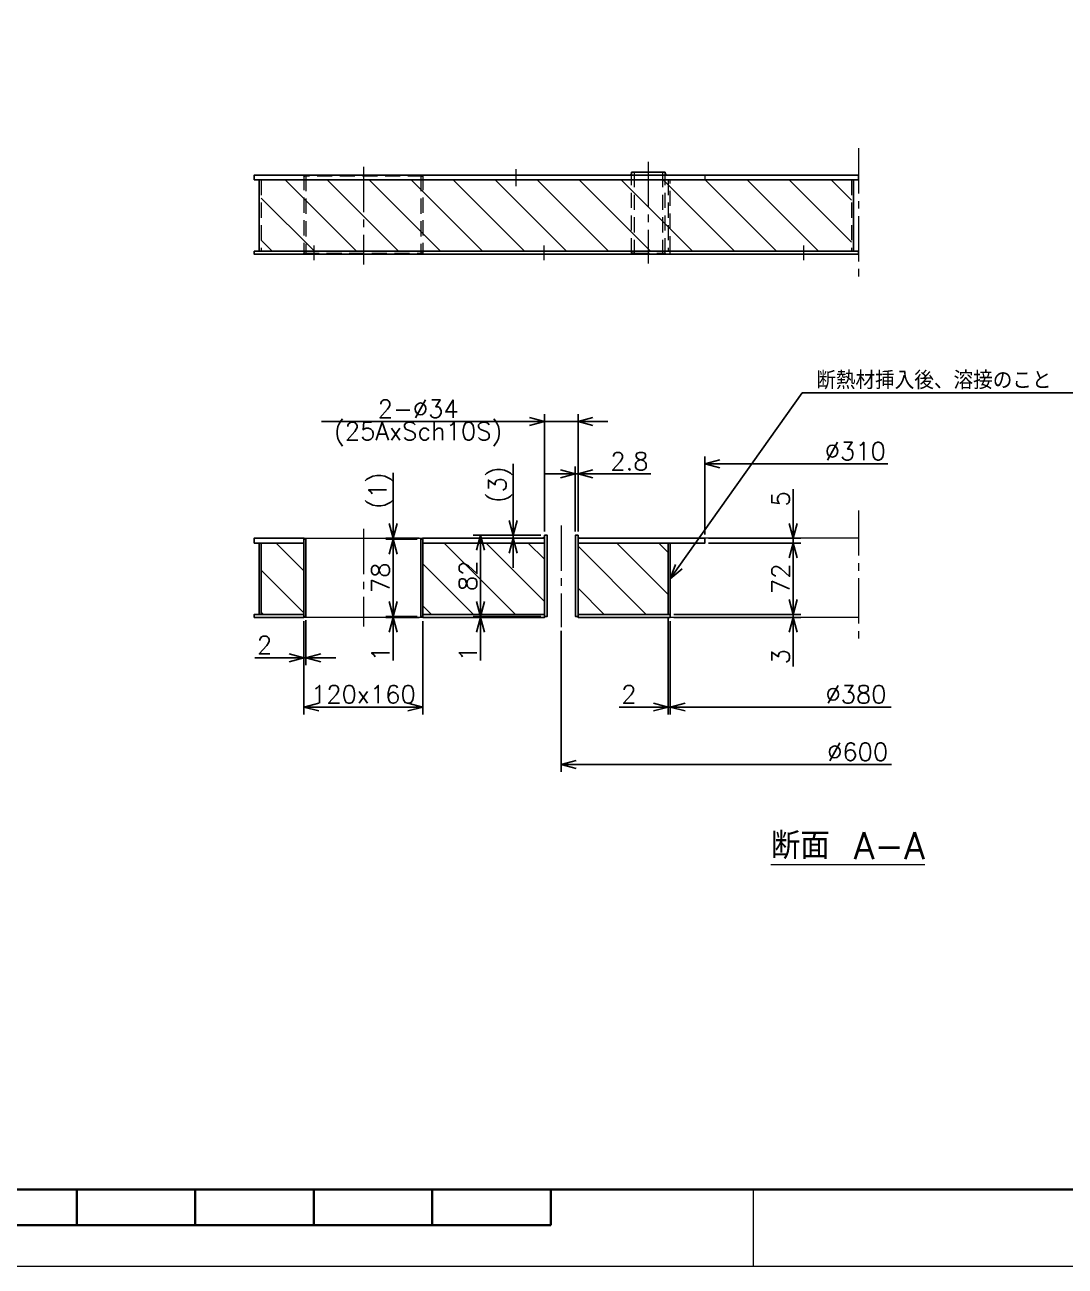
# Model space of a CAD drawing. Header units: millimetres. Extents: x 0 to 4969, y -29 to 3498.
# Drawn here: x 2630 to 3680, y 0 to 1254 of the extents above; entities that cross this region are included whole.
import ezdxf
from ezdxf import colors
from ezdxf.entities.mleader import LeaderData, LeaderLine
from ezdxf.math import Vec2, Vec3

# ---------------------------------------------------------------- set-up
doc = ezdxf.new("R2010")
doc.units = ezdxf.units.MM
doc.header["$LTSCALE"] = 2.4
doc.header["$PDMODE"] = 99
doc.header["$PDSIZE"] = 1
for name, pattern in [('CENTER2', [28.575, 19.05, -3.175, 3.175, -3.175]), ('HIDDEN', [9.525, 6.35, -3.175]), ('PHANTOM2', [31.75, 15.875, -3.175, 3.175, -3.175, 3.175, -3.175])]:
    doc.linetypes.add(name, pattern=pattern)
for name, color, linetype, lineweight in [('04_HIDDEN', 2, 'HIDDEN', 13), ('05_CENTER', 4, 'CENTER2', 13), ('06_PHANTOM', 2, 'PHANTOM2', 13), ('08_DIM', 3, 'Continuous', 13), ('90_FRAME', 5, 'Continuous', 35)]:
    doc.layers.add(name, color=color, linetype=linetype, lineweight=lineweight)
doc.layers.add('10_DRAFT', color=8, linetype='Continuous', lineweight=0, plot=False)
doc.layers.add('91_BLANK', color=5, linetype='Continuous', lineweight=0, plot=False)
doc.styles.add('KSS_TXT', font='txt.shx', dxfattribs={"bigfont": 'extfont2.shx'})
doc.styles.get("Standard").update_dxf_attribs({"font": 'txt.shx', "bigfont": 'extfont2.shx'})
doc.dimstyles.new('KSS_DIM', dxfattribs={"dimscale": 6, "dimtxt": 3, "dimasz": 2.5, "dimexe": 1.25, "dimexo": 0.625, "dimtad": 1, "dimdsep": 46, "dimtxsty": 'KSS_TXT', "dimblk": 'OPEN30', "dimcen": 0, "dimazin": 2, "dimtfac": 0.75, "dimtmove": 0, "dimatfit": 3, "dimldrblk": 'OPEN30', "dimfxl": 1.25, "dimtolj": 1, "dimarcsym": 0})

# ---------------------------------------------------------------- blocks, each defined once
blk = doc.blocks.new('_Open30')
at = {"color": 0, "linetype": 'ByBlock', "lineweight": -2}
for p, q in [((-1, 0.268), (0, 0)), ((0, 0), (-1, -0.268)), ((0, 0), (-1, 0))]:
    blk.add_line(p, q, dxfattribs=at)
blk = doc.blocks.new('*D146')
at = {"layer": '08_DIM', "color": 0, "lineweight": -2, "transparency": 16777216}
for p, q in [((3316.2, 739), (3316.2, 817.8)), ((3331.2, 810.3), (3500.8, 810.3))]:
    blk.add_line(p, q, dxfattribs=at)
at = {"layer": 'Defpoints', "color": 0, "transparency": 16777216}
for p in [(3471.2, 810.3), (3316.2, 735.2), (3471.2, 735.2)]:
    blk.add_point(p, dxfattribs=at)
at = {"layer": '08_DIM', "color": 0, "lineweight": -2, "transparency": 16777216, "xscale": 15, "yscale": 15, "zscale": 15, "rotation": 180}
blk.add_blockref('_Open30', (3316.2, 810.3), dxfattribs=at)
at = {"layer": '08_DIM', "color": 0, "transparency": 16777216, "insert": (3468.1, 823.1), "char_height": 18, "attachment_point": 5, "style": 'KSS_TXT'}
blk.add_mtext('\\A1;%%C310', dxfattribs=at)
blk = doc.blocks.new('_None')
blk = doc.blocks.new('*D147')
at = {"layer": '08_DIM', "color": 0, "lineweight": -2, "transparency": 16777216}
for p, q in [((3281.2, 651.5), (3281.2, 557.2)), ((3296.2, 564.7), (3504.4, 564.7))]:
    blk.add_line(p, q, dxfattribs=at)
at = {"layer": 'Defpoints', "color": 0, "transparency": 16777216}
for p in [(3281.2, 655.2), (3471.2, 655.2), (3471.2, 564.7)]:
    blk.add_point(p, dxfattribs=at)
at = {"layer": '08_DIM', "color": 0, "lineweight": -2, "transparency": 16777216, "xscale": 15, "yscale": 15, "zscale": 15, "rotation": 180}
blk.add_blockref('_Open30', (3281.2, 564.7), dxfattribs=at)
at = {"layer": '08_DIM', "color": 0, "transparency": 16777216, "insert": (3468.8, 577.5), "char_height": 18, "attachment_point": 5, "style": 'KSS_TXT'}
blk.add_mtext('\\A1;%%C380', dxfattribs=at)
blk = doc.blocks.new('*D148')
at = {"layer": '08_DIM', "color": 0, "lineweight": -2, "transparency": 16777216}
for p, q in [((3405.5, 673.2), (3405.5, 688.2)), ((3285, 658.2), (3413, 658.2)), ((3285, 655.2), (3413, 655.2)), ((3405.5, 658.2), (3405.5, 655.2)), ((3405.5, 640.2), (3405.5, 605.7))]:
    blk.add_line(p, q, dxfattribs=at)
at = {"layer": 'Defpoints', "color": 0, "transparency": 16777216}
for p in [(3281.2, 658.2), (3281.2, 655.2), (3405.5, 655.2)]:
    blk.add_point(p, dxfattribs=at)
at = {"layer": '08_DIM', "color": 0, "lineweight": -2, "transparency": 16777216, "xscale": 15, "yscale": 15, "zscale": 15}
for p, rotation in [((3405.5, 658.2), 270), ((3405.5, 655.2), 90)]:
    blk.add_blockref('_Open30', p, dxfattribs=dict(at, rotation=rotation))
at = {"layer": '08_DIM', "color": 0, "transparency": 16777216, "insert": (3392.7, 615.5), "char_height": 18, "attachment_point": 5, "rotation": 90, "style": 'KSS_TXT'}
blk.add_mtext('\\A1;3', dxfattribs=at)
blk = doc.blocks.new('*D149')
at = {"layer": '08_DIM', "color": 0, "lineweight": -2, "transparency": 16777216}
for p, q in [((3320, 730.2), (3413, 730.2)), ((3405.5, 673.2), (3405.5, 715.2)), ((3285, 658.2), (3413, 658.2))]:
    blk.add_line(p, q, dxfattribs=at)
at = {"layer": 'Defpoints', "color": 0, "transparency": 16777216}
for p in [(3316.2, 730.2), (3405.5, 730.2), (3281.2, 658.2)]:
    blk.add_point(p, dxfattribs=at)
at = {"layer": '08_DIM', "color": 0, "lineweight": -2, "transparency": 16777216, "xscale": 15, "yscale": 15, "zscale": 15}
for p, rotation in [((3405.5, 730.2), 90), ((3405.5, 658.2), 270)]:
    blk.add_blockref('_Open30', p, dxfattribs=dict(at, rotation=rotation))
at = {"layer": '08_DIM', "color": 0, "transparency": 16777216, "insert": (3392.7, 694.2), "char_height": 18, "attachment_point": 5, "rotation": 90, "style": 'KSS_TXT'}
blk.add_mtext('\\A1;72', dxfattribs=at)
blk = doc.blocks.new('*D150')
at = {"layer": '08_DIM', "color": 0, "lineweight": -2, "transparency": 16777216}
for p, q in [((3405.5, 750.2), (3405.5, 784.7)), ((3320, 735.2), (3413, 735.2)), ((3320, 730.2), (3413, 730.2)), ((3405.5, 730.2), (3405.5, 735.2)), ((3405.5, 715.2), (3405.5, 700.2))]:
    blk.add_line(p, q, dxfattribs=at)
at = {"layer": 'Defpoints', "color": 0, "transparency": 16777216}
for p in [(3316.2, 735.2), (3316.2, 730.2), (3405.5, 735.2)]:
    blk.add_point(p, dxfattribs=at)
at = {"layer": '08_DIM', "color": 0, "lineweight": -2, "transparency": 16777216, "xscale": 15, "yscale": 15, "zscale": 15}
for p, rotation in [((3405.5, 735.2), 270), ((3405.5, 730.2), 90)]:
    blk.add_blockref('_Open30', p, dxfattribs=dict(at, rotation=rotation))
at = {"layer": '08_DIM', "color": 0, "transparency": 16777216, "insert": (3392.7, 775), "char_height": 18, "attachment_point": 5, "rotation": 90, "style": 'KSS_TXT'}
blk.add_mtext('\\A1;5', dxfattribs=at)
blk = doc.blocks.new('*D151')
at = {"layer": '08_DIM', "color": 0, "lineweight": -2, "transparency": 16777216}
for p, q in [((3185.4, 742), (3185.4, 807.7)), ((3188.2, 742), (3188.2, 807.7)), ((3170.4, 800.2), (3155.4, 800.2)), ((3185.4, 800.2), (3188.2, 800.2)), ((3203.2, 800.2), (3261.7, 800.2))]:
    blk.add_line(p, q, dxfattribs=at)
at = {"layer": 'Defpoints', "color": 0, "transparency": 16777216}
for p in [(3188.2, 800.2), (3185.4, 738.2), (3188.2, 738.2)]:
    blk.add_point(p, dxfattribs=at)
at = {"layer": '08_DIM', "color": 0, "lineweight": -2, "transparency": 16777216, "xscale": 15, "yscale": 15, "zscale": 15}
blk.add_blockref('_Open30', (3185.4, 800.2), dxfattribs=at)
at = {"layer": '08_DIM', "color": 0, "lineweight": -2, "transparency": 16777216, "xscale": 15, "yscale": 15, "zscale": 15, "rotation": 180}
blk.add_blockref('_Open30', (3188.2, 800.2), dxfattribs=at)
at = {"layer": '08_DIM', "color": 0, "transparency": 16777216, "insert": (3240, 812.9), "char_height": 18, "attachment_point": 5, "style": 'KSS_TXT'}
blk.add_mtext('\\A1;2.8', dxfattribs=at)
blk = doc.blocks.new('*D152')
at = {"layer": '08_DIM', "color": 0, "lineweight": -2, "transparency": 16777216}
for p, q in [((3139.2, 853), (2929.1, 853)), ((3154.2, 742), (3154.2, 860.5)), ((3188.2, 853), (3154.2, 853)), ((3188.2, 742), (3188.2, 860.5)), ((3203.2, 853), (3218.2, 853))]:
    blk.add_line(p, q, dxfattribs=at)
at = {"layer": 'Defpoints', "color": 0, "transparency": 16777216}
for p in [(3154.2, 853), (3154.2, 738.2), (3188.2, 738.2)]:
    blk.add_point(p, dxfattribs=at)
at = {"layer": '08_DIM', "color": 0, "lineweight": -2, "transparency": 16777216, "xscale": 15, "yscale": 15, "zscale": 15}
blk.add_blockref('_Open30', (3154.2, 853), dxfattribs=at)
at = {"layer": '08_DIM', "color": 0, "lineweight": -2, "transparency": 16777216, "xscale": 15, "yscale": 15, "zscale": 15, "rotation": 180}
blk.add_blockref('_Open30', (3188.2, 853), dxfattribs=at)
at = {"layer": '08_DIM', "color": 0, "transparency": 16777216, "char_height": 18, "attachment_point": 5, "style": 'KSS_TXT'}
for s, insert in [('\\A1;2-%%C34', (3026.7, 865.8)), ('\\A1;(25AxSch10S)', (3026.7, 840.3))]:
    blk.add_mtext(s, dxfattribs=dict(at, insert=insert))
blk = doc.blocks.new('*D153')
at = {"layer": '08_DIM', "color": 0, "lineweight": -2, "transparency": 16777216}
for p, q in [((3150.5, 738.2), (3082.2, 738.2)), ((3089.7, 723.2), (3089.7, 671.2)), ((3150.5, 656.2), (3082.2, 656.2))]:
    blk.add_line(p, q, dxfattribs=at)
at = {"layer": 'Defpoints', "color": 0, "transparency": 16777216}
for p in [(3154.2, 738.2), (3089.7, 656.2), (3154.2, 656.2)]:
    blk.add_point(p, dxfattribs=at)
at = {"layer": '08_DIM', "color": 0, "lineweight": -2, "transparency": 16777216, "xscale": 15, "yscale": 15, "zscale": 15}
for p, rotation in [((3089.7, 738.2), 90), ((3089.7, 656.2), 270)]:
    blk.add_blockref('_Open30', p, dxfattribs=dict(at, rotation=rotation))
at = {"layer": '08_DIM', "color": 0, "transparency": 16777216, "insert": (3077, 697.2), "char_height": 18, "attachment_point": 5, "rotation": 90, "style": 'KSS_TXT'}
blk.add_mtext('\\A1;82', dxfattribs=at)
blk = doc.blocks.new('*D154')
at = {"layer": '08_DIM', "color": 0, "lineweight": -2, "transparency": 16777216}
for p, q in [((3089.7, 671.2), (3089.7, 686.2)), ((3150.5, 656.2), (3082.2, 656.2)), ((3150.5, 655.2), (3082.2, 655.2)), ((3089.7, 656.2), (3089.7, 655.2)), ((3089.7, 640.2), (3089.7, 611.7))]:
    blk.add_line(p, q, dxfattribs=at)
at = {"layer": 'Defpoints', "color": 0, "transparency": 16777216}
for p in [(3089.7, 655.2), (3154.2, 656.2), (3154.2, 655.2)]:
    blk.add_point(p, dxfattribs=at)
at = {"layer": '08_DIM', "color": 0, "lineweight": -2, "transparency": 16777216, "xscale": 15, "yscale": 15, "zscale": 15}
for p, rotation in [((3089.7, 656.2), 270), ((3089.7, 655.2), 90)]:
    blk.add_blockref('_Open30', p, dxfattribs=dict(at, rotation=rotation))
at = {"layer": '08_DIM', "color": 0, "transparency": 16777216, "insert": (3077, 618.5), "char_height": 18, "attachment_point": 5, "rotation": 90, "style": 'KSS_TXT'}
blk.add_mtext('\\A1;1', dxfattribs=at)
blk = doc.blocks.new('*D155')
at = {"layer": '08_DIM', "color": 0, "lineweight": -2, "transparency": 16777216}
for p, q in [((3001.5, 750.2), (3001.5, 801.2)), ((3027.6, 735.2), (2994, 735.2)), ((3025.6, 734.2), (2994, 734.2)), ((3001.5, 734.2), (3001.5, 735.2)), ((3001.5, 719.2), (3001.5, 704.2))]:
    blk.add_line(p, q, dxfattribs=at)
at = {"layer": 'Defpoints', "color": 0, "transparency": 16777216}
for p in [(3001.5, 735.2), (3029.4, 734.2), (3031.4, 735.2)]:
    blk.add_point(p, dxfattribs=at)
at = {"layer": '08_DIM', "color": 0, "lineweight": -2, "transparency": 16777216, "xscale": 15, "yscale": 15, "zscale": 15}
for p, rotation in [((3001.5, 735.2), 270), ((3001.5, 734.2), 90)]:
    blk.add_blockref('_Open30', p, dxfattribs=dict(at, rotation=rotation))
at = {"layer": '08_DIM', "color": 0, "transparency": 16777216, "insert": (2988.7, 783.2), "char_height": 18, "attachment_point": 5, "rotation": 90, "style": 'KSS_TXT'}
blk.add_mtext('\\A1;(1)', dxfattribs=at)
blk = doc.blocks.new('*D156')
at = {"layer": '08_DIM', "color": 0, "lineweight": -2, "transparency": 16777216}
for p, q in [((3025.6, 734.2), (2994, 734.2)), ((3001.5, 719.2), (3001.5, 671.2)), ((3025.6, 656.2), (2994, 656.2))]:
    blk.add_line(p, q, dxfattribs=at)
at = {"layer": 'Defpoints', "color": 0, "transparency": 16777216}
for p in [(3029.4, 734.2), (3001.5, 656.2), (3029.4, 656.2)]:
    blk.add_point(p, dxfattribs=at)
at = {"layer": '08_DIM', "color": 0, "lineweight": -2, "transparency": 16777216, "xscale": 15, "yscale": 15, "zscale": 15}
for p, rotation in [((3001.5, 734.2), 90), ((3001.5, 656.2), 270)]:
    blk.add_blockref('_Open30', p, dxfattribs=dict(at, rotation=rotation))
at = {"layer": '08_DIM', "color": 0, "transparency": 16777216, "insert": (2988.7, 695.2), "char_height": 18, "attachment_point": 5, "rotation": 90, "style": 'KSS_TXT'}
blk.add_mtext('\\A1;78', dxfattribs=at)
blk = doc.blocks.new('*D157')
at = {"layer": '08_DIM', "color": 0, "lineweight": -2, "transparency": 16777216}
for p, q in [((3001.5, 671.2), (3001.5, 686.2)), ((3025.6, 656.2), (2994, 656.2)), ((3027.6, 655.2), (2994, 655.2)), ((3001.5, 656.2), (3001.5, 655.2)), ((3001.5, 640.2), (3001.5, 611.7))]:
    blk.add_line(p, q, dxfattribs=at)
at = {"layer": 'Defpoints', "color": 0, "transparency": 16777216}
for p in [(3001.5, 655.2), (3029.4, 656.2), (3031.4, 655.2)]:
    blk.add_point(p, dxfattribs=at)
at = {"layer": '08_DIM', "color": 0, "lineweight": -2, "transparency": 16777216, "xscale": 15, "yscale": 15, "zscale": 15}
for p, rotation in [((3001.5, 656.2), 270), ((3001.5, 655.2), 90)]:
    blk.add_blockref('_Open30', p, dxfattribs=dict(at, rotation=rotation))
at = {"layer": '08_DIM', "color": 0, "transparency": 16777216, "insert": (2988.7, 618.5), "char_height": 18, "attachment_point": 5, "rotation": 90, "style": 'KSS_TXT'}
blk.add_mtext('\\A1;1', dxfattribs=at)
blk = doc.blocks.new('*D158')
at = {"layer": '08_DIM', "color": 0, "lineweight": -2, "transparency": 16777216}
for p, q in [((2913.4, 652.5), (2913.4, 607)), ((2911.4, 651.5), (2911.4, 607)), ((2896.4, 614.5), (2861.9, 614.5)), ((2913.4, 614.5), (2911.4, 614.5)), ((2928.4, 614.5), (2943.4, 614.5))]:
    blk.add_line(p, q, dxfattribs=at)
at = {"layer": 'Defpoints', "color": 0, "transparency": 16777216}
for p in [(2911.4, 655.2), (2913.4, 656.2), (2911.4, 614.5)]:
    blk.add_point(p, dxfattribs=at)
at = {"layer": '08_DIM', "color": 0, "lineweight": -2, "transparency": 16777216, "xscale": 15, "yscale": 15, "zscale": 15}
blk.add_blockref('_Open30', (2911.4, 614.5), dxfattribs=at)
at = {"layer": '08_DIM', "color": 0, "lineweight": -2, "transparency": 16777216, "xscale": 15, "yscale": 15, "zscale": 15, "rotation": 180}
blk.add_blockref('_Open30', (2913.4, 614.5), dxfattribs=at)
at = {"layer": '08_DIM', "color": 0, "transparency": 16777216, "insert": (2871.6, 627.3), "char_height": 18, "attachment_point": 5, "style": 'KSS_TXT'}
blk.add_mtext('\\A1;2', dxfattribs=at)
blk = doc.blocks.new('*D159')
at = {"layer": '08_DIM', "color": 0, "lineweight": -2, "transparency": 16777216}
for p, q in [((2911.4, 651.5), (2911.4, 557.2)), ((3031.4, 651.5), (3031.4, 557.2)), ((2926.4, 564.7), (3016.4, 564.7))]:
    blk.add_line(p, q, dxfattribs=at)
at = {"layer": 'Defpoints', "color": 0, "transparency": 16777216}
for p in [(2911.4, 655.2), (3031.4, 655.2), (3031.4, 564.7)]:
    blk.add_point(p, dxfattribs=at)
at = {"layer": '08_DIM', "color": 0, "lineweight": -2, "transparency": 16777216, "xscale": 15, "yscale": 15, "zscale": 15, "rotation": 180}
blk.add_blockref('_Open30', (2911.4, 564.7), dxfattribs=at)
at = {"layer": '08_DIM', "color": 0, "lineweight": -2, "transparency": 16777216, "xscale": 15, "yscale": 15, "zscale": 15}
blk.add_blockref('_Open30', (3031.4, 564.7), dxfattribs=at)
at = {"layer": '08_DIM', "color": 0, "transparency": 16777216, "insert": (2971.4, 577.5), "char_height": 18, "attachment_point": 5, "style": 'KSS_TXT'}
blk.add_mtext('\\A1;120x160', dxfattribs=at)
blk = doc.blocks.new('*D179')
at = {"layer": '08_DIM', "color": 0, "lineweight": -2, "transparency": 16777216}
for p, q in [((3122.5, 753.2), (3122.5, 810.2)), ((3150.5, 738.2), (3115, 738.2)), ((3150.5, 735.2), (3115, 735.2)), ((3122.5, 735.2), (3122.5, 738.2)), ((3122.5, 720.2), (3122.5, 705.2))]:
    blk.add_line(p, q, dxfattribs=at)
at = {"layer": 'Defpoints', "color": 0, "transparency": 16777216}
for p in [(3122.5, 738.2), (3154.2, 738.2), (3154.2, 735.2)]:
    blk.add_point(p, dxfattribs=at)
at = {"layer": '08_DIM', "color": 0, "lineweight": -2, "transparency": 16777216, "xscale": 15, "yscale": 15, "zscale": 15}
for p, rotation in [((3122.5, 738.2), 270), ((3122.5, 735.2), 90)]:
    blk.add_blockref('_Open30', p, dxfattribs=dict(at, rotation=rotation))
at = {"layer": '08_DIM', "color": 0, "transparency": 16777216, "insert": (3109.7, 789.2), "char_height": 18, "attachment_point": 5, "rotation": 90, "style": 'KSS_TXT'}
blk.add_mtext('\\A1;(3)', dxfattribs=at)
blk = doc.blocks.new('*D180')
at = {"layer": '08_DIM', "color": 0, "lineweight": -2, "transparency": 16777216}
for p, q in [((3279.2, 654.5), (3279.2, 557.2)), ((3281.2, 651.5), (3281.2, 557.2)), ((3264.2, 564.7), (3229.7, 564.7)), ((3281.2, 564.7), (3279.2, 564.7)), ((3296.2, 564.7), (3311.2, 564.7))]:
    blk.add_line(p, q, dxfattribs=at)
at = {"layer": 'Defpoints', "color": 0, "transparency": 16777216}
for p in [(3279.2, 658.2), (3281.2, 655.2), (3279.2, 564.7)]:
    blk.add_point(p, dxfattribs=at)
at = {"layer": '08_DIM', "color": 0, "lineweight": -2, "transparency": 16777216, "xscale": 15, "yscale": 15, "zscale": 15}
blk.add_blockref('_Open30', (3279.2, 564.7), dxfattribs=at)
at = {"layer": '08_DIM', "color": 0, "lineweight": -2, "transparency": 16777216, "xscale": 15, "yscale": 15, "zscale": 15, "rotation": 180}
blk.add_blockref('_Open30', (3281.2, 564.7), dxfattribs=at)
at = {"layer": '08_DIM', "color": 0, "transparency": 16777216, "insert": (3239.5, 577.5), "char_height": 18, "attachment_point": 5, "style": 'KSS_TXT'}
blk.add_mtext('\\A1;2', dxfattribs=at)
blk = doc.blocks.new('*D196')
at = {"layer": '08_DIM', "color": 0, "lineweight": -2, "transparency": 16777216}
for p, q in [((3171.2, 641.7), (3171.2, 499.2)), ((3186.2, 506.7), (3504.7, 506.7))]:
    blk.add_line(p, q, dxfattribs=at)
at = {"layer": 'Defpoints', "color": 0, "transparency": 16777216}
for p in [(3171.2, 645.4), (3471.2, 627.1), (3471.2, 506.7)]:
    blk.add_point(p, dxfattribs=at)
at = {"layer": '08_DIM', "color": 0, "lineweight": -2, "transparency": 16777216, "xscale": 15, "yscale": 15, "zscale": 15, "rotation": 180}
blk.add_blockref('_Open30', (3171.2, 506.7), dxfattribs=at)
at = {"layer": '08_DIM', "color": 0, "transparency": 16777216, "insert": (3470.5, 519.4), "char_height": 18, "attachment_point": 5, "style": 'KSS_TXT'}
blk.add_mtext('\\A1;%%C600', dxfattribs=at)

msp = doc.modelspace()

# ---------------------------------------------------------------- hatches: boundary and pattern name
h = msp.add_hatch()
h.set_pattern_fill('_USER', color=3, scale=30, angle=-45, pattern_type=0)
h.set_pattern_definition([(315, (412.294, 24662.85), (21.213203, 21.213203), [])])
h.paths.add_polyline_path([(3464.2196, 1096.9824), (3464.2196, 1024.9824), (2868.2182, 1024.9824), (2868.2182, 1096.9824)])
h = msp.add_hatch()
h.set_pattern_fill('_USER', color=3, scale=30, angle=135, pattern_type=0)
h.set_pattern_definition([(135, (-21105.187, -1034.165), (-21.213203, -21.213203), [])])
h.paths.add_polyline_path([(2911.3635, 730.2284), (2868.2182, 730.2284), (2868.2182, 658.2284), (2911.3635, 658.2284)])
h.paths.add_polyline_path([(3154.2196, 730.2284), (3031.3635, 730.2284), (3031.3635, 658.2284), (3154.2196, 658.2284)])
h = msp.add_hatch()
h.set_pattern_fill('_USER', color=3, scale=30, angle=135, pattern_type=0)
h.set_pattern_definition([(135, (1535.86, -13106.307), (-21.213203, -21.213203), [])])
h.paths.add_polyline_path([(3279.2196, 730.2284), (3188.2196, 730.2284), (3188.2196, 658.2284), (3279.2196, 658.2284), (3279.2196, 658.2284), (3279.2196, 658.2284)])

# ---------------------------------------------------------------- linework, layer by layer
at = {"color": 0}
for p, q in [((3276.0886, 1104.9824), (3242.0886, 1104.9824)), ((3242.0886, 1104.9824), (3242.0886, 1101.9824)), ((3276.0886, 1101.9824), (3276.0886, 1104.9824)), ((2866.2182, 1024.9824), (2866.2182, 1096.9824)), ((3242.0886, 1021.9824), (3242.0886, 1024.9824)), ((2866.2182, 658.2284), (2866.2182, 730.2284)), ((2868.2182, 730.2284), (2868.2182, 658.2284)), ((2911.3635, 735.2284), (2911.3635, 655.2284)), ((2911.3635, 734.2284), (2913.3635, 734.2284)), ((2913.3635, 734.2284), (2913.3635, 656.2284)), ((3031.3635, 734.2284), (3029.3635, 734.2284)), ((3029.3635, 734.2284), (3029.3635, 656.2284)), ((3031.3635, 735.2284), (3031.3635, 655.2284)), ((3279.2196, 730.2284), (3279.2196, 658.2284)), ((3281.2196, 658.2284), (3281.2196, 730.2284)), ((2911.3635, 656.2284), (2913.3635, 656.2284)), ((3029.3635, 656.2284), (3031.3635, 656.2284)), ((3154.2197, 655.2284), (3154.2197, 658.2284)), ((3188.2197, 655.2284), (3188.2197, 658.2284))]:
    msp.add_line(p, q, dxfattribs=at)
msp.add_line((3466.2196, 1024.9824), (3466.2196, 1096.9824))
at = {"color": 3}
for points in [[(3242.0886, 1101.9824), (3242.0886, 1103.4824), (3242.0886, 1103.4824), (3240.5886, 1101.9824)], [(3276.0886, 1101.9824), (3276.0886, 1103.4824), (3276.0886, 1103.4824), (3277.5886, 1101.9824)], [(2911.3635, 1100.9824), (2912.3635, 1100.9824), (2912.3635, 1100.9824), (2911.3635, 1101.9824)], [(3031.3635, 1100.9824), (3030.3635, 1100.9824), (3030.3635, 1100.9824), (3031.3635, 1101.9824)], [(2911.3635, 1022.9824), (2912.3635, 1022.9824), (2912.3635, 1022.9824), (2911.3635, 1021.9824)], [(3031.3635, 1022.9824), (3030.3635, 1022.9824), (3030.3635, 1022.9824), (3031.3635, 1021.9824)], [(3242.0886, 1022.9824), (3243.0886, 1022.9824), (3243.0886, 1022.9824), (3242.0886, 1021.9824)], [(3276.0886, 1022.9824), (3275.0886, 1022.9824), (3275.0886, 1022.9824), (3276.0886, 1021.9824)], [(2911.3635, 734.2284), (2912.3635, 734.2284), (2912.3635, 734.2284), (2911.3635, 735.2284)], [(3031.3635, 734.2284), (3030.3635, 734.2284), (3030.3635, 734.2284), (3031.3635, 735.2284)], [(3154.2196, 735.2284), (3154.2196, 736.7284), (3154.2196, 736.7284), (3152.7196, 735.2284)], [(3188.2196, 735.2284), (3188.2196, 736.7284), (3188.2196, 736.7284), (3189.7196, 735.2284)], [(2911.3635, 656.2284), (2912.3635, 656.2284), (2912.3635, 656.2284), (2911.3635, 655.2284)], [(3031.3635, 656.2284), (3030.3635, 656.2284), (3030.3635, 656.2284), (3031.3635, 655.2284)], [(3154.2197, 656.2284), (3155.2197, 656.2284), (3155.2197, 656.2284), (3154.2197, 655.2284)], [(3188.2197, 656.2284), (3187.2197, 656.2284), (3187.2197, 656.2284), (3188.2197, 655.2284)]]:
    msp.add_lwpolyline(points, close=True, dxfattribs=at)
at = {"color": 0}
for points in [[(2861.2182, 1096.9824), (3471.2196, 1096.9824), (3471.2196, 1101.9824), (2861.2182, 1101.9824)], [(2861.2182, 1024.9824), (3471.2196, 1024.9824), (3471.2196, 1021.9824), (2861.2182, 1021.9824)], [(3154.2197, 738.2284), (3157.0197, 738.2284), (3157.0197, 656.2284), (3154.2197, 656.2284)], [(3188.2197, 738.2284), (3185.4197, 738.2284), (3185.4197, 656.2284), (3188.2197, 656.2284)]]:
    msp.add_lwpolyline(points, close=True, dxfattribs=at)
for points in [[(2911.3635, 735.2284), (2861.2182, 735.2284), (2861.2182, 730.2284), (2911.3635, 730.2284)], [(3154.2197, 735.2284), (3031.3635, 735.2284)], [(3031.3635, 730.2284), (3154.2197, 730.2284)], [(3188.2197, 730.2284), (3316.2196, 730.2284), (3316.2196, 735.2284), (3188.2196, 735.2284)], [(2911.3635, 655.2284), (2861.2182, 655.2284), (2861.2182, 658.2284), (2911.3635, 658.2284)], [(3031.3635, 658.2284), (3154.2197, 658.2284)], [(3154.2197, 655.2284), (3031.3635, 655.2284)], [(3185.4196, 658.2284), (3185.4197, 658.2284)], [(3188.2197, 658.2284), (3281.2196, 658.2284), (3281.2196, 655.2284), (3188.2197, 655.2284)]]:
    msp.add_lwpolyline(points, dxfattribs=at)
at = {"layer": '04_HIDDEN'}
for p, q in [((2868.2182, 1096.9824), (2868.2182, 1024.9824)), ((2911.3635, 1101.9824), (2911.3635, 1021.9824)), ((3031.3635, 1100.9824), (2911.3635, 1100.9824)), ((2913.3635, 1100.9824), (2913.3635, 1022.9824)), ((3029.3635, 1100.9824), (3029.3635, 1022.9824)), ((3031.3635, 1101.9824), (3031.3635, 1021.9824)), ((3279.2196, 1096.9824), (3279.2196, 1024.9824)), ((3279.2196, 1096.9824), (3279.2196, 1024.9824)), ((3281.2196, 1024.9824), (3281.2196, 1096.9824)), ((3281.2196, 1024.9824), (3281.2196, 1096.9824)), ((3464.2196, 1096.9824), (3464.2196, 1024.9824)), ((2911.3635, 1022.9824), (3031.3635, 1022.9824)), ((3244.8886, 1022.9824), (3273.2886, 1022.9824))]:
    msp.add_line(p, q, dxfattribs=at)
for points in [[(3242.0886, 1104.9824), (3244.8886, 1104.9824), (3244.8886, 1022.9824), (3242.0886, 1022.9824)], [(3276.0886, 1104.9824), (3273.2886, 1104.9824), (3273.2886, 1022.9824), (3276.0886, 1022.9824)]]:
    msp.add_lwpolyline(points, close=True, dxfattribs=at)
at = {"layer": '05_CENTER'}
for p, q in [((3471.2196, 1129.054), (3471.2196, 992.8897)), ((2971.3635, 1110.2776), (2971.3635, 1011.6872)), ((3125.3662, 1107.9114), (3125.3662, 1090.8511)), ((3259.0886, 1115.3126), (3259.0886, 1012.6861)), ((2921.2935, 1030.7916), (2921.2935, 1016.0884)), ((3153.7196, 1030.7916), (3153.7196, 1016.0884)), ((3415.8757, 1030.7916), (3415.8757, 1016.0884)), ((3471.2196, 763.3106), (3471.2196, 627.1463)), ((2971.3635, 744.5236), (2971.3635, 645.9332)), ((3171.2196, 748.0417), (3171.2196, 645.4152))]:
    msp.add_line(p, q, dxfattribs=at)
at = {"layer": '06_PHANTOM'}
for p, q in [((3316.2196, 1101.9824), (3316.2196, 1096.9824)), ((3471.2196, 1101.9824), (3471.2196, 1096.9824)), ((3281.2196, 1021.9824), (3281.2196, 1024.9824)), ((3471.2196, 1021.9824), (3471.2196, 1024.9824))]:
    msp.add_line(p, q, dxfattribs=at)
at = {"layer": '10_DRAFT'}
for p, q in [((3471.2196, 735.2284), (3316.2196, 735.2284)), ((3471.2196, 655.2284), (3281.2196, 655.2284))]:
    msp.add_line(p, q, dxfattribs=at)
for points in [[(2911.3635, 735.2284), (3031.3635, 735.2284)], [(3031.3635, 655.2284), (2911.3635, 655.2284)]]:
    msp.add_lwpolyline(points, dxfattribs=at)
at = {"layer": '90_FRAME'}
for p, q in [((2681.9031, 41.5293), (2681.9031, 77.4239)), ((2801.5516, 41.5293), (2801.5516, 77.4239)), ((2921.2002, 41.5293), (2921.2002, 77.4239)), ((3040.8488, 41.5293), (3040.8488, 77.4239)), ((3160.4974, 41.5293), (3160.4974, 77.4239)), ((1964.0116, 41.5293), (3160.4974, 41.5293))]:
    msp.add_line(p, q, dxfattribs=at)
at = {"layer": '90_FRAME', "color": 4, "lineweight": 13}
msp.add_line((3365.4554, 0), (3365.4554, 77.4239), dxfattribs=at)
at = {"layer": '90_FRAME'}
msp.add_lwpolyline([(233.0754, 77.4239), (4891.4336, 77.4239), (4891.4336, 3407.7472), (233.0754, 3407.7472)], close=True, dxfattribs=at)
at = {"layer": '91_BLANK'}
msp.add_lwpolyline([(0, 0), (4969.2052, 0), (4969.2052, 3497.5188), (0, 3497.5188)], close=True, dxfattribs=at)

# ---------------------------------------------------------------- texts
at = {"layer": '08_DIM'}
msp.add_text('%%u断面 A-A', height=27, dxfattribs=at).set_placement((3382.9461, 411.1936))

# ---------------------------------------------------------------- dimensions: what is measured, and where the dimension line sits
dim = msp.add_linear_dim(base=(3154.2197, 853.0376), p1=(3188.2197, 738.2284), p2=(3154.2197, 738.2284), text='2-%%C<>', dimstyle='KSS_DIM', override={"dimpost": '\\X(25AxSch10S)'}, dxfattribs=at)
dim.commit()
dim.dimension.update_dxf_attribs({"geometry": '*D152', "text_midpoint": (3026.6572, 865.7876)})
for base, p1, p2, picture, middle in [((3471.2196, 810.311), (3316.2196, 735.2284), (3471.2196, 735.2284), '*D146', (3468.144, 810.311)), ((3471.2196, 564.7161), (3281.2196, 655.2284), (3471.2196, 655.2284), '*D147', (3468.8222, 564.7161)), ((3471.2196, 506.6885), (3171.2196, 645.4152), (3471.2196, 627.1463), '*D196', (3470.4746, 506.6885))]:
    dim = msp.add_linear_dim(base=base, p1=p1, p2=p2, dimstyle='KSS_DIM', override={"dimlfac": 2, "dimpost": '%%C<>', "dimblk2": 'None', "dimse2": 1, "dimsd2": 1}, dxfattribs=at)
    dim.commit()
    dim.dimension.update_dxf_attribs({"geometry": picture, "text_midpoint": middle, "dimtype": 160})
for base, p1, p2, angle, picture, middle in [((3188.2195, 800.1517), (3185.4195, 738.2284), (3188.2195, 738.2284), 180, '*D151', (3239.9695, 812.9017)), ((3405.4545, 735.2284), (3316.2196, 730.2284), (3316.2196, 735.2284), 90, '*D150', (3392.692, 774.9784)), ((3001.4741, 656.2284), (3029.3635, 734.2284), (3029.3635, 656.2284), 90, '*D156', (2988.7241, 695.2284)), ((3089.7134, 656.2284), (3154.2197, 738.2284), (3154.2197, 656.2284), 90, '*D153', (3076.9634, 697.2284)), ((3405.4545, 730.2284), (3281.2196, 658.2284), (3316.2196, 730.2284), 90, '*D149', (3392.7045, 694.2284)), ((3001.4741, 655.2284), (3029.3635, 656.2284), (3031.3635, 655.2284), 90, '*D157', (2988.7241, 618.4784)), ((3089.7134, 655.2284), (3154.2197, 656.2284), (3154.2197, 655.2284), 90, '*D154', (3076.9634, 618.4784)), ((3405.4545, 655.2284), (3281.2196, 658.2284), (3281.2196, 655.2284), 90, '*D148', (3392.7045, 615.4784))]:
    dim = msp.add_linear_dim(base=base, p1=p1, p2=p2, angle=angle, dimstyle='KSS_DIM', dxfattribs=at)
    dim.commit()
    dim.dimension.update_dxf_attribs({"geometry": picture, "text_midpoint": middle})
for base, p1, p2, picture, middle in [((3122.4713, 738.2284), (3154.2196, 735.2284), (3154.2197, 738.2284), '*D179', (3109.7213, 789.2284)), ((3001.4741, 735.2284), (3029.3635, 734.2284), (3031.3635, 735.2284), '*D155', (2988.7241, 783.2284))]:
    dim = msp.add_linear_dim(base=base, p1=p1, p2=p2, angle=90, text='(<>)', dimstyle='KSS_DIM', dxfattribs=at)
    dim.commit()
    dim.dimension.update_dxf_attribs({"geometry": picture, "text_midpoint": middle})
for base, p1, p2, picture, middle in [((2911.3635, 614.5058), (2913.3635, 656.2284), (2911.3635, 655.2284), '*D158', (2871.6135, 627.2558)), ((3279.2196, 564.7161), (3281.2196, 655.2284), (3279.2196, 658.2284), '*D180', (3239.4696, 577.4661))]:
    dim = msp.add_linear_dim(base=base, p1=p1, p2=p2, dimstyle='KSS_DIM', dxfattribs=at)
    dim.commit()
    dim.dimension.update_dxf_attribs({"geometry": picture, "text_midpoint": middle})
dim = msp.add_linear_dim(base=(3031.3635, 564.7161), p1=(2911.3635, 655.2284), p2=(3031.3635, 655.2284), text='<>x160', dimstyle='KSS_DIM', dxfattribs=at)
dim.commit()
dim.dimension.update_dxf_attribs({"geometry": '*D159', "text_midpoint": (2971.3635, 577.4661)})

# ---------------------------------------------------------------- leaders
ml = msp.add_multileader_mtext('Standard', dxfattribs=at)
ml.set_content('断熱材挿入後、溶接のこと', color=256)
ml.set_leader_properties()
ml.set_arrow_properties(name='OPEN30')
ml.build(insert=Vec2(0, 0))
ml.multileader.update_dxf_attribs({"text_left_attachment_type": 6, "text_right_attachment_type": 6, "dogleg_length": 0.36, "arrow_head_size": 15, "scale": 6})
ctx = ml.context
ctx.base_point, ctx.scale, ctx.char_height, ctx.arrow_head_size, ctx.landing_gap_size, ctx.plane_origin = Vec3(3416.7118, 882.1103), 6, 18, 15, 12, Vec3(3936.2085, 1187.6356)
ctx.left_attachment, ctx.right_attachment = 6, 6
notes = []
notes.append((ctx, [(0, (1, 1, 0), (3414.5518, 882.1103), (1, 0), 2.16, [(0, [(3281.2196, 694.2284)], 0, [])])]))
ctx.mtext.insert, ctx.mtext.flow_direction = Vec3(3428.7118, 903.7103), 5
for ctx, leaders in notes:
    for number, flags, end, landing, length, lines in leaders:
        leader = LeaderData()
        leader.index, (leader.has_last_leader_line, leader.has_dogleg_vector, leader.attachment_direction) = number, flags
        leader.last_leader_point, leader.dogleg_vector, leader.dogleg_length = Vec3(end), Vec3(landing), length
        for number, points, colour, breaks in lines:
            line = LeaderLine()
            line.index, line.vertices, line.color, line.breaks = number, Vec3.list(points), colors.encode_raw_color(colour), breaks
            leader.lines.append(line)
        ctx.leaders.append(leader)

doc.saveas('drawing.dxf')
